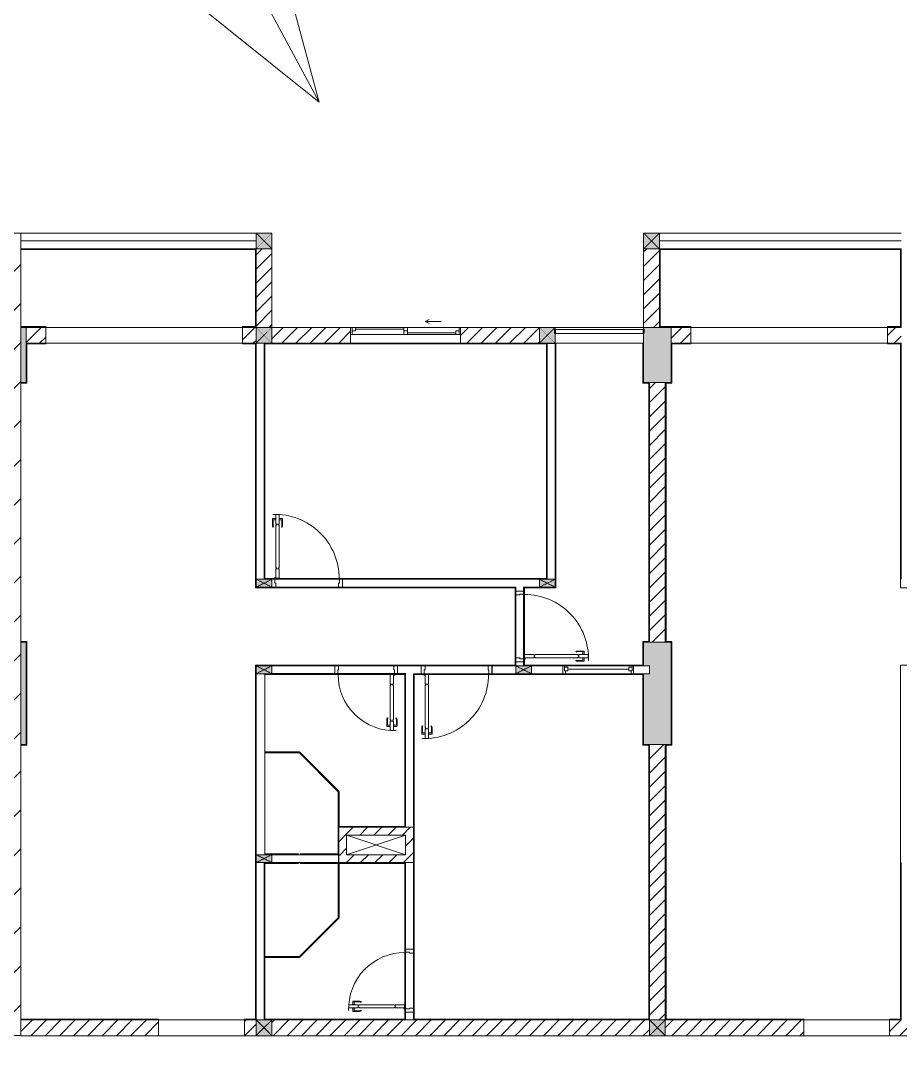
# Model space of a CAD drawing. Header units: millimetres. Extents: x 66631 to 260610, y 416 to 78637.
# Drawn here: x 225113 to 236298, y 35387 to 48437 of the extents above; entities that cross this region are included whole.
import ezdxf

# ---------------------------------------------------------------- set-up
doc = ezdxf.new("R2010")
doc.units = ezdxf.units.MM
doc.linetypes.add('IMPORT-Dash _2_', pattern=[6, 3, -3])
for name, color, linetype, lineweight in [('0-2', 130, 'Continuous', 9), ('A-DETL-GENF-6', 20, 'Continuous', 9), ('A-DETL-GENF-7', 130, 'Continuous', 9), ('A-DETL-THIN-3', 151, 'Continuous', 9), ('A-DOOR-2', 130, 'Continuous', 9), ('A-FLOR-1', 130, 'Continuous', 9), ('A-FLOR-HRAL-3', 130, 'Continuous', 9), ('A-GLAZ-5', 130, 'Continuous', 9), ('A-GLAZ-CURT-5', 130, 'Continuous', 9), ('A-WALL-1', 130, 'Continuous', 9), ('A-WALL-PATT-3', 130, 'Continuous', 9), ('A_1404_dwg-1', 130, 'Continuous', 9), ('HOA GIO_TIEN GIANG_dwg-1', 7, 'Continuous', 18), ('I-WALL', 130, 'Continuous', 9), ('I-WALL-1', 130, 'Continuous', 9), ('S-COLS-1', 130, 'Continuous', 9), ('S-COLS-11', 130, 'IMPORT-Dash _2_', 9), ('S-COLS-2', 130, 'Continuous', 9), ('S-COLS-4', 130, 'Continuous', 9), ('S-COLS-HDLN-2', 130, 'IMPORT-Dash _2_', 9), ('TEXT', 130, 'Continuous', 9)]:
    doc.layers.add(name, color=color, linetype=linetype, lineweight=lineweight)
pattern_1 = [(45, (0, 0), (-90.50967, 90.50967), [])]

# ---------------------------------------------------------------- blocks, each defined once
blk = doc.blocks.new('A_1404_dwg_NCV_TKTC_KET CAU_rvt-1-TKTC_MB HOÀN THIỆN SÀN TẦNG 3-4-4819833-KeyPlan-CH1B')
at = {"layer": 'S-COLS-1'}
for points in [[(91863, 43837), (91928, 43837), (91928, 44537), (91863, 44537), (91863, 43837)], [(99978, 43837), (100128, 43837), (100128, 44537), (99778, 44537), (99783, 44512), (99783, 43837), (99853, 43837)], [(91928, 39237), (91928, 40537), (91863, 40537), (91863, 39237)], [(99853, 39237), (100128, 39237), (100128, 40537), (99778, 40536), (99778, 40237), (99853, 40237), (99853, 40137), (99778, 40137), (99778, 39237)]]:
    blk.add_hatch(color=256, dxfattribs=at).paths.add_polyline_path(points)
at = {"layer": 'A-FLOR-1'}
for p, q in [((98652, 44332), (98652, 44337)), ((96753, 37837), (96003, 37837))]:
    blk.add_line(p, q, dxfattribs=at)
at = {"layer": 'S-COLS-2'}
for p, q in [((91928, 44337), (91928, 44537)), ((99978, 44537), (99778, 44537)), ((100128, 44337), (100128, 44537)), ((99853, 43837), (100053, 43837)), ((100053, 40537), (99853, 40537)), ((99853, 39237), (100053, 39237))]:
    blk.add_line(p, q, dxfattribs=at)
blk = doc.blocks.new('A_1404_dwg_DOOR_CW_01 CANH MO-PANEL KINH - DIW_01-900x2200-CỬA GỖ VÂN LAMINATE-553375-TKTC_MB HOÀN THIỆN SÀN TẦNG 3-4-4819841-KeyPlan-CH1B')
at = {"layer": 'A-DETL-GENF-7'}
for p, q in [((49615, 40124), (49615, 40203)), ((49658, 40207), (49619, 40207)), ((49702, 40207), (49741, 40207)), ((49745, 40124), (49745, 40203)), ((49623, 40186), (49623, 40124)), ((49623, 40098), (49629, 40103)), ((49658, 40190), (49627, 40190)), ((49702, 40190), (49733, 40190)), ((49736, 40098), (49730, 40103)), ((49737, 40186), (49737, 40124))]:
    blk.add_line(p, q, dxfattribs=at)
at = {"layer": 'A-DETL-GENF-7', "flags": 128}
for points in [[(49658, 40179), (49660, 40179), (49660, 40219), (49658, 40219)], [(49700, 40259), (49660, 40259), (49660, 40139), (49700, 40139)], [(49702, 40179), (49700, 40179), (49700, 40219), (49702, 40219)], [(49666, 39583), (49660, 39583), (49660, 40125), (49666, 40125), (49666, 40139), (49694, 40139), (49694, 40125), (49700, 40125), (49700, 39583), (49694, 39583), (49694, 39569), (49666, 39569)], [(49660, 39569), (49700, 39569), (49700, 39449), (49660, 39449)]]:
    blk.add_lwpolyline(points, close=True, dxfattribs=at)
at = {"layer": 'A-DETL-GENF-7'}
blk.add_circle((49710, 39447), 10, dxfattribs=at)
for centre, radius, start, end in [((49710, 39447), 814, 88, 180), ((49619, 40203), 4, 90, 180), ((49741, 40203), 4, 0, 90), ((49660, 40124), 45, 180, 215), ((49627, 40186), 4, 90, 180), ((49660, 40124), 37, 180, 215), ((49700, 40124), 37, 325, 0), ((49733, 40186), 4, 0, 90), ((49700, 40124), 45, 325, 0)]:
    blk.add_arc(centre, radius, start, end, dxfattribs=at)
at = {"layer": 'A-DOOR-2'}
blk.add_line((49710, 39437), (49685, 39437), dxfattribs=at)
at = {"layer": 'A-DOOR-2', "flags": 128}
for points in [[(48853, 39337), (48853, 39437), (48893, 39437), (48893, 39387), (48903, 39387), (48903, 39337)], [(49703, 39337), (49703, 39387), (49713, 39387), (49713, 39437), (49753, 39437), (49753, 39337)]]:
    blk.add_lwpolyline(points, close=True, dxfattribs=at)
blk = doc.blocks.new('A_1404_dwg_DOOR_CW_01 CANH MO-PANEL KINH - DIG_02-800x2200-CỬA NHÔM KÍNH-V57-TKTC_MB HOÀN THIỆN SÀN TẦNG 3-4-4819848-KeyPlan-CH1B')
at = {"layer": 'A-DETL-GENF-7'}
for p, q in [((112414, 58419), (112418, 58413)), ((112440, 58427), (112519, 58427)), ((112502, 58419), (112440, 58419)), ((112506, 58384), (112506, 58415)), ((112506, 58340), (112506, 58309)), ((112523, 58384), (112523, 58423)), ((112523, 58340), (112523, 58301)), ((112414, 58305), (112418, 58312)), ((112502, 58305), (112440, 58305)), ((112440, 58297), (112519, 58297))]:
    blk.add_line(p, q, dxfattribs=at)
at = {"layer": 'A-DETL-GENF-7', "flags": 128}
for points in [[(111985, 58342), (111985, 58382), (111865, 58382), (111865, 58342)], [(111999, 58348), (111999, 58342), (112441, 58342), (112441, 58348), (112455, 58348), (112455, 58376), (112441, 58376), (112441, 58382), (111999, 58382), (111999, 58376), (111985, 58376), (111985, 58348)], [(112575, 58382), (112575, 58342), (112455, 58342), (112455, 58382)], [(112495, 58384), (112495, 58382), (112534, 58382), (112534, 58384)], [(112495, 58340), (112495, 58342), (112534, 58342), (112534, 58340)]]:
    blk.add_lwpolyline(points, close=True, dxfattribs=at)
at = {"layer": 'A-DETL-GENF-7'}
blk.add_circle((111863, 58392), 10, dxfattribs=at)
for centre, radius, start, end in [((111863, 58392), 714, 270, 2), ((112440, 58382), 45, 90, 125), ((112440, 58382), 37, 90, 125), ((112502, 58415), 4, 0, 90), ((112519, 58423), 4, 0, 90), ((112440, 58342), 45, 235, 270), ((112440, 58342), 37, 235, 270), ((112502, 58309), 4, 270, 0), ((112519, 58301), 4, 270, 0)]:
    blk.add_arc(centre, radius, start, end, dxfattribs=at)
at = {"layer": 'A-DOOR-2'}
blk.add_line((111853, 58392), (111853, 58367), dxfattribs=at)
at = {"layer": 'A-DOOR-2', "flags": 128}
for points in [[(111753, 58435), (111753, 58385), (111803, 58385), (111803, 58395), (111853, 58395), (111853, 58435)], [(111753, 57685), (111753, 57635), (111853, 57635), (111853, 57675), (111803, 57675), (111803, 57685)]]:
    blk.add_lwpolyline(points, close=True, dxfattribs=at)
blk = doc.blocks.new('A_1404_dwg_DOOR_CW_01 CANH MO-PANEL KINH - DIW_01-900x2200-CỬA GỖ VÂN LAMINATE-V58-TKTC_MB HOÀN THIỆN SÀN TẦNG 3-4-4819849-KeyPlan-CH1B')
at = {"layer": 'A-DETL-GENF-7'}
for p, q in [((109882, 56930), (109882, 56969)), ((109966, 56973), (109886, 56973)), ((109899, 56930), (109899, 56961)), ((109903, 56965), (109966, 56965)), ((109991, 56965), (109987, 56959)), ((109882, 56886), (109882, 56847)), ((109966, 56843), (109886, 56843)), ((109899, 56886), (109899, 56855)), ((109903, 56851), (109966, 56851)), ((109991, 56851), (109987, 56858))]:
    blk.add_line(p, q, dxfattribs=at)
at = {"layer": 'A-DETL-GENF-7', "flags": 128}
for points in [[(109831, 56888), (109831, 56928), (109951, 56928), (109951, 56888)], [(109910, 56930), (109910, 56928), (109871, 56928), (109871, 56930)], [(110507, 56922), (110507, 56928), (109965, 56928), (109965, 56922), (109951, 56922), (109951, 56894), (109965, 56894), (109965, 56888), (110507, 56888), (110507, 56894), (110521, 56894), (110521, 56922)], [(110521, 56928), (110521, 56888), (110641, 56888), (110641, 56928)], [(109910, 56886), (109910, 56888), (109871, 56888), (109871, 56886)]]:
    blk.add_lwpolyline(points, close=True, dxfattribs=at)
at = {"layer": 'A-DETL-GENF-7'}
blk.add_circle((110643, 56878), 10, dxfattribs=at)
for centre, radius, start, end in [((110643, 56878), 814, 90, 182), ((109886, 56969), 4, 90, 180), ((109903, 56961), 4, 90, 180), ((109966, 56928), 45, 55, 90), ((109966, 56928), 37, 55, 90), ((109886, 56847), 4, 180, 270), ((109903, 56855), 4, 180, 270), ((109966, 56888), 37, 270, 305), ((109966, 56888), 45, 270, 305)]:
    blk.add_arc(centre, radius, start, end, dxfattribs=at)
at = {"layer": 'A-DOOR-2'}
blk.add_line((110653, 56878), (110653, 56903), dxfattribs=at)
at = {"layer": 'A-DOOR-2', "flags": 128}
blk.add_lwpolyline([(110753, 57685), (110753, 57735), (110653, 57735), (110653, 57695), (110703, 57695), (110703, 57685)], close=True, dxfattribs=at)
blk.add_lwpolyline([(110753, 56837), (110753, 56885), (110703, 56885), (110703, 56875), (110653, 56875), (110653, 56837)], dxfattribs=at)
blk = doc.blocks.new('A_1404_dwg_M_Fixed - 900 x 1400-901190-TKTC_MB HOÀN THIỆN SÀN TẦNG 3-4-4819850-KeyPlan-CH1B')
at = {"layer": 'A-GLAZ-5'}
blk.add_line((111794, 60598), (111794, 61372), dxfattribs=at)
at = {"layer": 'A-GLAZ-5', "flags": 128}
for points in [[(111772, 61416), (111772, 61372), (111816, 61372), (111816, 61416), (111753, 61416), (111753, 61434)], [(111816, 61403), (111853, 61403), (111853, 61435)], [(111753, 60535), (111753, 60554), (111816, 60554), (111816, 60598), (111772, 60598), (111772, 60554)], [(111816, 60567), (111853, 60567), (111853, 60535)]]:
    blk.add_lwpolyline(points, dxfattribs=at)
blk = doc.blocks.new('A_1404_dwg_Railing - 50 x 10mm-901205-TKTC_MB HOÀN THIỆN SÀN TẦNG 3-4-4819861-KeyPlan-CH1B')
at = {"layer": 'A-FLOR-HRAL-3', "flags": 128}
blk.add_lwpolyline([(107527, 61567), (107477, 61567), (107477, 61557), (107527, 61557)], close=True, dxfattribs=at)
blk = doc.blocks.new('A_1404_dwg_Railing - 50 x 10mm-901205-TKTC_MB HOÀN THIỆN SÀN TẦNG 3-4-V90-KeyPlan-CH1B')
at = {"layer": 'A-FLOR-HRAL-3'}
blk.add_line((62258, 24562), (62258, 24612), dxfattribs=at)
at = {"layer": 'A-FLOR-HRAL-3', "flags": 128}
blk.add_lwpolyline([(62248, 24612), (62248, 24562), (62258, 24562)], dxfattribs=at)
blk = doc.blocks.new('A_1404_dwg_Railing - Railing-998950-TKTC_MB HOÀN THIỆN SÀN TẦNG 3-4-4819933-KeyPlan-CH1B')
at = {"layer": 'A-FLOR-HRAL-3'}
for p, q in [((99773, 44512), (98658, 44512)), ((98658, 44462), (99773, 44462))]:
    blk.add_line(p, q, dxfattribs=at)
for name, p, rotation in [('A_1404_dwg_Railing - 50 x 10mm-901205-TKTC_MB HOÀN THIỆN SÀN TẦNG 3-4-V90-KeyPlan-CH1B', (160905, 69074), 180), ('A_1404_dwg_Railing - 50 x 10mm-901205-TKTC_MB HOÀN THIỆN SÀN TẦNG 3-4-4819861-KeyPlan-CH1B', (38216, 151990), 270)]:
    blk.add_blockref(name, p, dxfattribs=dict(rotation=rotation))
blk = doc.blocks.new('A_1404_dwg_System Panel - Glazed-647900-TKTC_MB HOÀN THIỆN SÀN TẦNG 3-4-4819871-KeyPlan-CH1B')
at = {"layer": 'A-GLAZ-CURT-5'}
blk.add_hatch(color=256, dxfattribs=at).paths.add_polyline_path([(65500, 32532), (65943, 32532), (65943, 32542), (65500, 32537)])
blk.add_line((65943, 32542), (65500, 32542), dxfattribs=at)
at = {"layer": 'A-GLAZ-CURT-5', "flags": 128}
blk.add_lwpolyline([(65502, 32532), (65943, 32532), (65943, 32542)], dxfattribs=at)
blk = doc.blocks.new('A_1404_dwg_System Panel - Glazed-579379-TKTC_MB HOÀN THIỆN SÀN TẦNG 3-4-4819872-KeyPlan-CH1B')
at = {"layer": 'A-GLAZ-CURT-5'}
blk.add_hatch(color=256, dxfattribs=at).paths.add_polyline_path([(65008, 32038), (65500, 32537), (65496, 32540), (65004, 32041)])
blk.add_line((65496, 32540), (65001, 32045), dxfattribs=at)
at = {"layer": 'A-GLAZ-CURT-5', "flags": 128}
blk.add_lwpolyline([(65009, 32039), (65504, 32533), (65496, 32540)], dxfattribs=at)
blk = doc.blocks.new('A_1404_dwg_System Panel - Glazed-703244-TKTC_MB HOÀN THIỆN SÀN TẦNG 3-4-4819930-KeyPlan-CH1B')
at = {"layer": 'A-GLAZ-CURT-5'}
blk.add_hatch(color=256, dxfattribs=at).paths.add_polyline_path([(104101, 37033), (104106, 37033), (104103, 37727), (104096, 37727), (104097, 37036)])
at = {"layer": 'A-GLAZ-CURT-5', "flags": 128}
blk.add_lwpolyline([(104106, 37033), (104106, 37727), (104096, 37727), (104096, 37033)], close=True, dxfattribs=at)
blk = doc.blocks.new('A_1404_dwg_System Panel - Glazed-901200-TKTC_MB HOÀN THIỆN SÀN TẦNG 3-4-4819874-KeyPlan-CH1B')
at = {"layer": 'A-GLAZ-CURT-5'}
blk.add_hatch(color=256, dxfattribs=at).paths.add_polyline_path([(65502, 29932), (65943, 29932), (65943, 29942), (65502, 29937), (65502, 29933)])
blk.add_line((65943, 29942), (65504, 29942), dxfattribs=at)
at = {"layer": 'A-GLAZ-CURT-5', "flags": 128}
blk.add_lwpolyline([(65502, 29932), (65943, 29932), (65943, 29942)], dxfattribs=at)
blk = doc.blocks.new('A_1404_dwg_System Panel - Glazed-579637-TKTC_MB HOÀN THIỆN SÀN TẦNG 3-4-4819875-KeyPlan-CH1B')
at = {"layer": 'A-GLAZ-CURT-5'}
blk.add_hatch(color=256, dxfattribs=at).paths.add_polyline_path([(65499, 29933), (65502, 29944), (65004, 30435), (65003, 30429), (65009, 30423)])
blk.add_line((65506, 29940), (65009, 30437), dxfattribs=at)
at = {"layer": 'A-GLAZ-CURT-5', "flags": 128}
blk.add_lwpolyline([(65001, 30431), (65499, 29933), (65506, 29940)], dxfattribs=at)
blk = doc.blocks.new('A_1404_dwg_System Panel - Glazed-1013752-TKTC_MB HOÀN THIỆN SÀN TẦNG 3-4-4819931-KeyPlan-CH1B')
at = {"layer": 'A-GLAZ-CURT-5'}
blk.add_hatch(color=256, dxfattribs=at).paths.add_polyline_path([(104106, 38192), (104101, 38639), (104096, 38636), (104096, 38192), (104104, 38192)])
at = {"layer": 'A-GLAZ-CURT-5', "flags": 128}
blk.add_lwpolyline([(104096, 38639), (104096, 38192), (104106, 38192), (104106, 38639)], close=True, dxfattribs=at)
blk = doc.blocks.new('A_1404_dwg_G1_SOF - BO TRU - 100x200-745959-TKTC_MB HOÀN THIỆN SÀN TẦNG 3-4-4819847-KeyPlan-CH1B')
at = {"layer": 'S-COLS-1'}
blk.add_hatch(color=256, dxfattribs=at).paths.add_polyline_path([(111053, 40037), (111053, 40237), (110953, 40237), (110953, 40037)])
at = {"layer": 'S-COLS-1', "flags": 128}
blk.add_lwpolyline([(110953, 40037), (111053, 40037), (111053, 40237), (110953, 40237)], close=True, dxfattribs=at)
at = {"layer": 'S-COLS-HDLN-2'}
for p, q in [((110953, 40037), (111053, 40237)), ((111053, 40037), (110953, 40237))]:
    blk.add_line(p, q, dxfattribs=at)
blk = doc.blocks.new('A_1404_dwg_DOOR_CW_01 CANH MO-PANEL KINH - DIG_01-900x2200-CỬA NHÔM KÍNH-901215-TKTC_MB HOÀN THIỆN SÀN TẦNG 3-4-4819898-KeyPlan-CH1B')
at = {"layer": 'A-DETL-GENF-7'}
for p, q in [((37865, 68824), (37865, 68903)), ((37908, 68907), (37869, 68907)), ((37952, 68907), (37991, 68907)), ((37995, 68824), (37995, 68903)), ((37873, 68886), (37873, 68824)), ((37873, 68798), (37879, 68803)), ((37908, 68890), (37877, 68890)), ((37952, 68890), (37983, 68890)), ((37986, 68798), (37980, 68803)), ((37987, 68886), (37987, 68824))]:
    blk.add_line(p, q, dxfattribs=at)
at = {"layer": 'A-DETL-GENF-7', "flags": 128}
for points in [[(37908, 68879), (37910, 68879), (37910, 68919), (37908, 68919)], [(37950, 68959), (37910, 68959), (37910, 68839), (37950, 68839)], [(37952, 68879), (37950, 68879), (37950, 68919), (37952, 68919)], [(37916, 68283), (37910, 68283), (37910, 68825), (37916, 68825), (37916, 68839), (37944, 68839), (37944, 68825), (37950, 68825), (37950, 68283), (37944, 68283), (37944, 68269), (37916, 68269)], [(37910, 68269), (37950, 68269), (37950, 68149), (37910, 68149)]]:
    blk.add_lwpolyline(points, close=True, dxfattribs=at)
at = {"layer": 'A-DETL-GENF-7'}
blk.add_circle((37960, 68147), 10, dxfattribs=at)
for centre, radius, start, end in [((37960, 68147), 814, 88, 180), ((37869, 68903), 4, 90, 180), ((37991, 68903), 4, 0, 90), ((37910, 68824), 45, 180, 215), ((37877, 68886), 4, 90, 180), ((37910, 68824), 37, 180, 215), ((37950, 68824), 37, 325, 0), ((37983, 68886), 4, 0, 90), ((37950, 68824), 45, 325, 0)]:
    blk.add_arc(centre, radius, start, end, dxfattribs=at)
at = {"layer": 'A-DOOR-2'}
blk.add_line((37960, 68137), (37935, 68137), dxfattribs=at)
at = {"layer": 'A-DOOR-2', "flags": 128}
for points in [[(37103, 68037), (37103, 68137), (37143, 68137), (37143, 68087), (37153, 68087), (37153, 68037)], [(37953, 68037), (37953, 68087), (37963, 68087), (37963, 68137), (38003, 68137), (38003, 68037)]]:
    blk.add_lwpolyline(points, close=True, dxfattribs=at)
blk = doc.blocks.new('A_1404_dwg_NCV_TKTC_TANG 3 - 4_rvt-1-TKTC_MB HOÀN THIỆN SÀN TẦNG 3-4-4819943-KeyPlan-CH1B')
at = {"layer": 'A-WALL-PATT-3'}
for points in [[(94843, 44537), (94853, 44537), (94852, 45537), (94843, 45537), (94843, 44547)], [(99978, 44547), (99988, 44547), (99988, 45537), (99978, 45537), (99978, 45417)], [(91928, 43827), (91938, 43827), (91938, 44327), (91928, 44327), (91928, 43837)], [(94843, 41237), (94853, 41237), (94852, 44337), (94843, 44337), (94843, 41376)], [(94953, 41337), (94963, 41337), (94963, 44327), (94953, 44327), (94953, 41347)], [(98553, 41337), (98553, 44337), (98543, 44337), (98543, 41337)], [(98663, 41227), (98663, 44327), (98653, 44327), (98653, 41227)], [(99778, 43827), (99778, 44327), (99768, 44327), (99768, 43827)], [(100133, 43827), (100138, 43827), (100138, 44327), (100128, 44327), (100128, 43827)], [(91928, 43827), (91928, 43837), (91863, 43837), (91863, 43827)], [(99783, 43827), (99843, 43827), (99843, 43837), (99778, 43837), (99778, 43827)], [(99843, 40536), (99853, 40537), (99853, 43837), (99843, 43837), (99843, 40537)], [(100053, 43827), (100128, 43827), (100128, 43837), (100053, 43837)], [(100053, 40537), (100063, 40537), (100063, 43827), (100053, 43827), (100053, 40547)], [(98153, 41227), (98153, 41237), (94843, 41237), (94843, 41227), (98143, 41227)], [(95903, 41337), (98543, 41337), (98543, 41347), (94963, 41347), (94963, 41337), (95903, 41337)], [(98263, 40237), (98263, 41237), (98253, 41237), (98253, 40237)], [(98653, 41227), (98653, 41237), (98263, 41237), (98263, 41227), (98553, 41227)], [(98153, 40247), (98153, 41227), (98143, 41227), (98143, 40247)], [(91928, 40537), (91938, 40537), (91938, 40547), (91863, 40547), (91863, 40537)], [(91938, 39227), (91938, 40537), (91928, 40537), (91928, 39227)], [(99778, 40536), (99843, 40537), (99843, 40546), (99768, 40546), (99768, 40536)], [(99768, 40247), (99778, 40247), (99778, 40536), (99768, 40536)], [(100128, 40537), (100138, 40537), (100137, 40547), (100063, 40547), (100063, 40537)], [(100138, 39227), (100138, 40537), (100128, 40537), (100131, 39227)], [(94843, 35747), (94853, 35747), (94852, 40247), (94843, 40247)], [(98143, 40237), (98153, 40237), (98153, 40247), (94853, 40247), (94853, 40237), (98039, 40237)], [(98353, 40237), (99778, 40237), (99778, 40247), (98263, 40247), (98263, 40237)], [(96853, 35737), (96863, 35737), (96863, 40137), (96853, 40137), (96853, 35747)], [(99778, 40127), (99778, 40137), (96863, 40137), (96863, 40127), (99768, 40127)], [(99768, 39227), (99778, 39227), (99778, 40127), (99768, 40127), (99768, 39237)], [(91928, 39227), (91928, 39237), (91863, 39237), (91863, 39227)], [(99843, 39227), (99853, 39227), (99853, 39237), (99778, 39237), (99778, 39227)], [(99843, 35747), (99853, 35747), (99853, 39227), (99843, 39227), (99843, 37336)], [(100053, 39227), (100128, 39227), (100128, 39237), (100053, 39237)], [(100063, 35747), (100063, 39227), (100053, 39227), (100053, 35747)], [(96863, 35737), (99853, 35737), (99853, 35747), (96863, 35747)]]:
    blk.add_hatch(color=256, dxfattribs=at).paths.add_polyline_path(points)
h = blk.add_hatch(color=256, dxfattribs=at)
h.paths.add_polyline_path([(94678, 44537), (94843, 44537), (94843, 44547), (94678, 44547)])
h.paths.add_polyline_path([(91863, 44537), (92178, 44537), (92176, 44547), (91863, 44547), (91863, 44537)])
h = blk.add_hatch(color=256, dxfattribs=at)
h.paths.add_polyline_path([(100378, 44537), (100378, 44547), (99978, 44547), (99978, 44537), (100128, 44537)])
h.paths.add_polyline_path([(103043, 44537), (103043, 44547), (102878, 44547), (102878, 44537)])
h = blk.add_hatch(color=256, dxfattribs=at)
h.paths.add_polyline_path([(94678, 44327), (94843, 44327), (94843, 44337), (94678, 44337)])
h.paths.add_polyline_path([(91938, 44327), (92178, 44327), (92176, 44337), (91928, 44337), (91928, 44327)])
h = blk.add_hatch(color=256, dxfattribs=at)
h.paths.add_polyline_path([(97453, 44327), (98543, 44327), (98543, 44337), (97453, 44337)])
h.paths.add_polyline_path([(94963, 44327), (96053, 44327), (96053, 44337), (94953, 44337), (94953, 44327)])
h = blk.add_hatch(color=256, dxfattribs=at)
h.paths.add_polyline_path([(103042, 44327), (103043, 44327), (103043, 44337), (102878, 44337), (102878, 44327)])
h.paths.add_polyline_path([(100138, 44327), (100378, 44327), (100378, 44337), (100128, 44337), (100128, 44327)])
h = blk.add_hatch(color=256, dxfattribs=at)
h.paths.add_polyline_path([(91863, 35737), (93613, 35737), (93613, 35747), (91863, 35747), (91863, 35737)])
h.paths.add_polyline_path([(94703, 35737), (94853, 35737), (94852, 35747), (94703, 35747)])
h = blk.add_hatch(color=256, dxfattribs=at)
h.paths.add_polyline_path([(101813, 35737), (101813, 35747), (100053, 35747), (100053, 35737)])
h.paths.add_polyline_path([(103043, 35737), (103053, 35737), (103053, 35747), (102903, 35747), (102903, 35737)])
at = {"layer": 'A-FLOR-1'}
for p, q in [((94678, 44337), (92178, 44337)), ((98653, 44337), (98653, 44332)), ((99778, 44327), (99778, 44337)), ((102878, 44337), (100378, 44337))]:
    blk.add_line(p, q, dxfattribs=at)
at = {"layer": 'A-FLOR-1', "flags": 128}
for points in [[(94678, 44537), (92178, 44537), (92178, 44337), (94678, 44337)], [(102878, 44537), (100378, 44537), (100378, 44337), (102878, 44337)]]:
    blk.add_lwpolyline(points, close=True, dxfattribs=at)
for points in [[(93613, 35737), (93613, 35537), (94703, 35537), (94703, 35737), (93613, 35737), (94703, 35737)], [(101813, 35737), (101813, 35537), (102903, 35537), (102903, 35737), (101813, 35737), (102903, 35737)]]:
    blk.add_lwpolyline(points, dxfattribs=at)
at = {"layer": 'A-WALL-1'}
for p, q in [((94953, 44337), (94853, 44337)), ((94853, 44337), (94853, 41337)), ((94953, 41337), (94953, 44337)), ((94853, 40137), (94853, 37837)), ((94953, 40128), (94953, 40137))]:
    blk.add_line(p, q, dxfattribs=at)
at = {"layer": 'A-WALL-1', "flags": 128}
for points in [[(98653, 44512), (98653, 44537), (99778, 44537), (99778, 44512)], [(99778, 44462), (99778, 44337), (98653, 44337), (98653, 44462)], [(98653, 41337), (98653, 44332), (98553, 44332), (98553, 41337)], [(98453, 41337), (95951, 41337), (95951, 41237), (98153, 41237), (98153, 41187), (98253, 41187), (98253, 41237), (98453, 41237)], [(95053, 40137), (95851, 40137), (95851, 40237), (95053, 40237)], [(98253, 40237), (98253, 40287), (98153, 40287), (98153, 40237), (97851, 40237), (97851, 40137), (98153, 40137)], [(98353, 40137), (98751, 40137), (98751, 40237), (98353, 40237)], [(94853, 37737), (94853, 35737), (94953, 35737), (94953, 37737)], [(95053, 37737), (95901, 37737), (95901, 37837), (95053, 37837)]]:
    blk.add_lwpolyline(points, dxfattribs=at)
for points in [[(96853, 38187), (96853, 40137), (96951, 40137), (96951, 40237), (96651, 40237), (96651, 40137), (96753, 40137), (96753, 38187)], [(99651, 40137), (99853, 40137), (99853, 40237), (99651, 40237)], [(96853, 36637), (96853, 37737), (96753, 37737), (96753, 36637)], [(96853, 35737), (96853, 35837), (96753, 35837), (96753, 35737)]]:
    blk.add_lwpolyline(points, close=True, dxfattribs=at)
at = {"layer": 'I-WALL'}
for p, q in [((91863, 45537), (94843, 45537)), ((94843, 45527), (91863, 45527)), ((99988, 45537), (103043, 45537)), ((103043, 45527), (99988, 45527)), ((96053, 44337), (97453, 44337)), ((97453, 44327), (96053, 44327))]:
    blk.add_line(p, q, dxfattribs=at)
at = {"layer": 'I-WALL-1'}
for p, q in [((94843, 44537), (94852, 44537)), ((94853, 41337), (94853, 44337)), ((95052, 44337), (94953, 44337)), ((98553, 41337), (98553, 44337)), ((95053, 41337), (98453, 41337)), ((94853, 37837), (94853, 40137)), ((94953, 40137), (94953, 40128)), ((94963, 39132), (94963, 39142)), ((95903, 38197), (95896, 38197)), ((94963, 36532), (94963, 36542)), ((94953, 35737), (95052, 35737))]:
    blk.add_line(p, q, dxfattribs=at)
at = {"layer": 'I-WALL-1', "flags": 128}
for points in [[(94853, 44537), (94853, 45537), (94843, 45537), (94843, 44547), (94678, 44547), (94678, 44537), (94843, 44537)], [(91863, 44537), (92178, 44537), (92178, 44547), (91863, 44547)], [(91863, 43827), (91928, 43827), (91938, 43827), (91938, 44327), (92178, 44327), (92178, 44337), (91928, 44337), (91928, 44327), (91928, 43837), (91863, 43837)], [(94852, 44337), (94843, 44337), (94678, 44337), (94678, 44327), (94843, 44327), (94843, 41237), (94843, 41227), (98143, 41227), (98143, 40247), (94853, 40247), (94843, 40247), (94843, 35747), (94703, 35747), (94703, 35737), (94852, 35737)], [(94953, 44337), (94953, 44327), (94953, 41337)], [(98453, 44337), (97453, 44337), (97453, 44327), (98543, 44327), (98543, 41347), (94963, 41347)], [(94963, 41347), (94963, 44327), (96053, 44327), (96053, 44337), (95052, 44337)], [(98353, 40237), (99778, 40237), (99778, 40247), (99778, 40536), (99843, 40536), (99853, 40536), (99853, 43837), (99843, 43837), (99778, 43837), (99778, 44327), (99768, 44327), (99768, 43827), (99778, 43827), (99843, 43827), (99843, 40546), (99768, 40546), (99768, 40536), (99768, 40247), (98263, 40247), (98263, 41227), (98653, 41227), (98663, 41227), (98663, 44327), (98653, 44327), (98653, 41337)], [(98553, 44337), (98543, 44337), (98453, 44337)], [(100063, 39227), (100128, 39227), (100138, 39227), (100138, 40537), (100138, 40547), (100063, 40547), (100063, 43827), (100128, 43827), (100138, 43827), (100138, 44327), (100378, 44327), (100378, 44337), (100128, 44337), (100128, 44327), (100128, 43837), (100053, 43837), (100053, 43827), (100053, 40537), (100063, 40537), (100128, 40537), (100128, 39237), (100053, 39237), (100053, 39227), (100053, 35747), (100053, 35737)], [(103053, 41337), (103053, 44337), (103043, 44337), (102878, 44337), (102878, 44327), (103043, 44327), (103043, 41237), (103043, 41227), (106343, 41227), (106343, 40247), (103053, 40247), (103043, 40247), (103043, 35747), (102903, 35747), (102903, 35737), (103053, 35737), (103053, 35747), (103053, 37737)], [(95053, 40237), (98153, 40237), (98153, 40247), (98153, 41227), (98153, 41237), (95053, 41237)], [(98453, 41237), (98263, 41237), (98253, 41237), (98253, 40237)], [(91863, 39227), (91928, 39227), (91938, 39227), (91938, 40537), (91938, 40547), (91863, 40547)], [(91863, 40537), (91928, 40537), (91928, 39237), (91863, 39237)], [(94963, 39142), (94963, 40128), (96743, 40128), (96743, 38197), (95906, 38197)], [(95053, 37837), (95903, 37837), (95903, 37847), (95903, 38187), (96743, 38187), (96753, 38187), (96753, 40138), (96743, 40138), (95053, 40138)], [(98153, 40137), (96863, 40137), (96853, 40137), (96853, 35737), (96863, 35737), (99853, 35737), (99853, 35747), (99853, 39227), (99853, 39237), (99778, 39237), (99778, 40127), (99778, 40137), (98353, 40137)], [(100053, 35737), (101813, 35737), (101813, 35747), (100063, 35747), (100063, 39227)], [(95393, 37847), (94963, 37847), (94963, 39132)], [(95893, 38197), (95893, 37847), (95409, 37847)], [(94853, 35737), (94853, 35747), (94853, 37737)], [(94953, 37737), (94953, 37727), (94953, 35747), (94953, 35737)], [(95409, 37727), (96743, 37727), (96743, 35747), (94963, 35747), (94963, 36532)], [(94963, 36542), (94963, 37727), (95393, 37727)], [(95052, 35737), (96743, 35737), (96753, 35737), (96753, 37737), (96743, 37737), (95053, 37737)], [(91863, 35737), (93613, 35737), (93613, 35747), (91863, 35747)]]:
    blk.add_lwpolyline(points, dxfattribs=at)
for points in [[(99978, 45537), (99978, 44547), (99978, 44537), (100378, 44537), (100378, 44547), (99988, 44547), (99988, 45537)], [(103043, 44537), (103053, 44537), (103053, 45537), (103043, 45537), (103043, 44547), (102878, 44547), (102878, 44537)], [(99843, 35747), (96863, 35747), (96863, 40127), (99768, 40127), (99768, 39227), (99778, 39227), (99843, 39227)]]:
    blk.add_lwpolyline(points, close=True, dxfattribs=at)
for name, p in [('A_1404_dwg_Railing - Railing-998950-TKTC_MB HOÀN THIỆN SÀN TẦNG 3-4-4819933-KeyPlan-CH1B', (0, 0)), ('A_1404_dwg_System Panel - Glazed-1013752-TKTC_MB HOÀN THIỆN SÀN TẦNG 3-4-4819931-KeyPlan-CH1B', (-8200, 0)), ('A_1404_dwg_System Panel - Glazed-703244-TKTC_MB HOÀN THIỆN SÀN TẦNG 3-4-4819930-KeyPlan-CH1B', (-8200, 0))]:
    blk.add_blockref(name, p)
for name, p, rotation in [('A_1404_dwg_DOOR_CW_01 CANH MO-PANEL KINH - DIW_01-900x2200-CỬA GỖ VÂN LAMINATE-V58-TKTC_MB HOÀN THIỆN SÀN TẦNG 3-4-4819849-KeyPlan-CH1B', (38216, 151990), 270), ('A_1404_dwg_G1_SOF - BO TRU - 100x200-745959-TKTC_MB HOÀN THIỆN SÀN TẦNG 3-4-4819847-KeyPlan-CH1B', (135090, -69716), 90), ('A_1404_dwg_G1_SOF - BO TRU - 100x200-745959-TKTC_MB HOÀN THIỆN SÀN TẦNG 3-4-4819847-KeyPlan-CH1B', (138690, -69716), 90), ('A_1404_dwg_DOOR_CW_01 CANH MO-PANEL KINH - DIG_01-900x2200-CỬA NHÔM KÍNH-901215-TKTC_MB HOÀN THIỆN SÀN TẦNG 3-4-4819898-KeyPlan-CH1B', (30116, 78290), 270), ('A_1404_dwg_G1_SOF - BO TRU - 100x200-745959-TKTC_MB HOÀN THIỆN SÀN TẦNG 3-4-4819847-KeyPlan-CH1B', (135090, -70816), 90), ('A_1404_dwg_DOOR_CW_01 CANH MO-PANEL KINH - DIG_02-800x2200-CỬA NHÔM KÍNH-V57-TKTC_MB HOÀN THIỆN SÀN TẦNG 3-4-4819848-KeyPlan-CH1B', (38216, 151990), 270), ('A_1404_dwg_DOOR_CW_01 CANH MO-PANEL KINH - DIW_01-900x2200-CỬA GỖ VÂN LAMINATE-553375-TKTC_MB HOÀN THIỆN SÀN TẦNG 3-4-4819841-KeyPlan-CH1B', (146703, 79574), 180), ('A_1404_dwg_G1_SOF - BO TRU - 100x200-745959-TKTC_MB HOÀN THIỆN SÀN TẦNG 3-4-4819847-KeyPlan-CH1B', (138390, -70816), 90), ('A_1404_dwg_M_Fixed - 900 x 1400-901190-TKTC_MB HOÀN THIỆN SÀN TẦNG 3-4-4819850-KeyPlan-CH1B', (38216, 151990), 270), ('A_1404_dwg_System Panel - Glazed-901200-TKTC_MB HOÀN THIỆN SÀN TẦNG 3-4-4819874-KeyPlan-CH1B', (160905, 69074), 180), ('A_1404_dwg_System Panel - Glazed-579637-TKTC_MB HOÀN THIỆN SÀN TẦNG 3-4-4819875-KeyPlan-CH1B', (160905, 69074), 180), ('A_1404_dwg_G1_SOF - BO TRU - 100x200-745959-TKTC_MB HOÀN THIỆN SÀN TẦNG 3-4-4819847-KeyPlan-CH1B', (135090, -73216), 90), ('A_1404_dwg_System Panel - Glazed-579379-TKTC_MB HOÀN THIỆN SÀN TẦNG 3-4-4819872-KeyPlan-CH1B', (160905, 69074), 180), ('A_1404_dwg_System Panel - Glazed-647900-TKTC_MB HOÀN THIỆN SÀN TẦNG 3-4-4819871-KeyPlan-CH1B', (160905, 69074), 180), ('A_1404_dwg_DOOR_CW_01 CANH MO-PANEL KINH - DIG_02-800x2200-CỬA NHÔM KÍNH-V57-TKTC_MB HOÀN THIỆN SÀN TẦNG 3-4-4819848-KeyPlan-CH1B', (208605, 94272), 180)]:
    blk.add_blockref(name, p, dxfattribs=dict(rotation=rotation))
blk = doc.blocks.new('A_1404_dwg_1_FAMILY RVT - W01-WxH 1400x1400xmm-389822-TKTC_MB HOÀN THIỆN SÀN TẦNG 3-4-4819949-KeyPlan-CH1B')
at = {"layer": 'A-GLAZ-5'}
for p, q in [((50001, 78313), (50204, 78313)), ((49052, 78237), (49052, 78037)), ((49072, 78237), (49072, 78148)), ((49116, 78215), (49730, 78215)), ((49730, 78237), (49775, 78237)), ((49775, 78192), (49730, 78192)), ((49775, 78170), (50389, 78170)), ((50433, 78237), (50433, 78148))]:
    blk.add_line(p, q, dxfattribs=at)
at = {"layer": 'A-GLAZ-5', "flags": 128}
for points in [[(50052, 78339), (50001, 78313), (50052, 78288)], [(50452, 78037), (50452, 78237), (49052, 78237), (49116, 78237)], [(49730, 78148), (49730, 78237), (49116, 78237), (49116, 78192), (49072, 78192)], [(49775, 78148), (49775, 78237), (50433, 78237), (50452, 78237)], [(50433, 78192), (50389, 78192), (50389, 78148)], [(49052, 78148), (49072, 78148), (49730, 78148), (49775, 78148), (50389, 78148), (50452, 78148)]]:
    blk.add_lwpolyline(points, dxfattribs=at)
blk = doc.blocks.new('A_1404_dwg_G1_SOF - BO TRU - 200x200-V24-TKTC_MB HOÀN THIỆN SÀN TẦNG 3-4-4820003-KeyPlan-CH1B')
at = {"layer": 'S-COLS-11'}
blk.add_hatch(color=256, dxfattribs=at).paths.add_polyline_path([(94853, 35537), (95052, 35537), (95052, 35737), (94852, 35737), (94852, 35537)])
at = {"layer": 'S-COLS-4', "flags": 128}
blk.add_lwpolyline([(94852, 35737), (94852, 35537), (95052, 35537), (95052, 35737)], dxfattribs=at)
at = {"layer": 'S-COLS-HDLN-2'}
for p, q in [((95052, 35737), (94852, 35537)), ((94853, 35737), (95052, 35537))]:
    blk.add_line(p, q, dxfattribs=at)
blk = doc.blocks.new('A_1404_dwg_G1_SOF - BO TRU - 200x200-V22-TKTC_MB HOÀN THIỆN SÀN TẦNG 3-4-4820001-KeyPlan-CH1B')
at = {"layer": 'S-COLS-11'}
blk.add_hatch(color=256, dxfattribs=at).paths.add_polyline_path([(108053, 35537), (108253, 35537), (108253, 35737), (108053, 35737), (108053, 35724)])
at = {"layer": 'S-COLS-4'}
blk.add_line((108253, 35737), (108053, 35737), dxfattribs=at)
at = {"layer": 'S-COLS-4', "flags": 128}
blk.add_lwpolyline([(108053, 35737), (108053, 35537), (108253, 35537), (108253, 35737)], dxfattribs=at)
at = {"layer": 'S-COLS-HDLN-2'}
for p, q in [((108253, 35737), (108053, 35537)), ((108053, 35737), (108253, 35537))]:
    blk.add_line(p, q, dxfattribs=at)
blk = doc.blocks.new('A_1404_dwg_G1_SOF - BO TRU - 200x200-3054293-TKTC_MB HOÀN THIỆN SÀN TẦNG 3-4-4819986-KeyPlan-CH1B')
at = {"layer": 'S-COLS-11'}
blk.add_hatch(color=256, dxfattribs=at).paths.add_polyline_path([(41853, 71512), (42053, 71512), (42052, 71712), (41853, 71712)])
at = {"layer": 'S-COLS-4', "flags": 128}
blk.add_lwpolyline([(42053, 71712), (41853, 71712), (41853, 71512), (42053, 71512)], close=True, dxfattribs=at)
at = {"layer": 'S-COLS-HDLN-2'}
for p, q in [((42053, 71712), (41853, 71512)), ((41853, 71712), (42053, 71512))]:
    blk.add_line(p, q, dxfattribs=at)
blk = doc.blocks.new('A_1404_dwg_G1_SOF - BO TRU - 200x200-V35-TKTC_MB HOÀN THIỆN SÀN TẦNG 3-4-4820014-KeyPlan-CH1B')
at = {"layer": 'S-COLS-11'}
blk.add_hatch(color=256, dxfattribs=at).paths.add_polyline_path([(98553, 44337), (98653, 44337), (98648, 44537), (98453, 44537), (98453, 44337), (98543, 44337)])
at = {"layer": 'S-COLS-4', "flags": 128}
for points in [[(98653, 44512), (98653, 44537), (98453, 44537), (98453, 44337)], [(98553, 44337), (98653, 44337), (98653, 44462)]]:
    blk.add_lwpolyline(points, dxfattribs=at)
at = {"layer": 'S-COLS-HDLN-2'}
for p, q in [((98653, 44537), (98453, 44337)), ((98453, 44537), (98653, 44337))]:
    blk.add_line(p, q, dxfattribs=at)
blk = doc.blocks.new('A_1404_dwg_G1_SOF - BO TRU - 200x200-V114-TKTC_MB HOÀN THIỆN SÀN TẦNG 3-4-4820036-KeyPlan-CH1B')
at = {"layer": 'S-COLS-11'}
blk.add_hatch(color=256, dxfattribs=at).paths.add_polyline_path([(94853, 44337), (95052, 44337), (95052, 44537), (94852, 44537), (94852, 44337)])
at = {"layer": 'S-COLS-4'}
blk.add_line((94852, 44537), (94852, 44337), dxfattribs=at)
at = {"layer": 'S-COLS-4', "flags": 128}
blk.add_lwpolyline([(95052, 44337), (95052, 44537), (94853, 44537)], dxfattribs=at)
at = {"layer": 'S-COLS-HDLN-2'}
for p, q in [((95052, 44537), (94852, 44337)), ((94852, 44537), (95052, 44337))]:
    blk.add_line(p, q, dxfattribs=at)
blk = doc.blocks.new('A_1404_dwg-4819832-KeyPlan-CH1B')
at = {"layer": 'A-WALL-PATT-3'}
h = blk.add_hatch(dxfattribs=at)
h.set_pattern_fill('FP_28', color=256, style=0, pattern_type=2)
h.set_pattern_definition(pattern_1)
h.paths.add_polyline_path([(95052, 44537), (95053, 44537), (95052, 45537), (94853, 45537), (94853, 44537)])
h = blk.add_hatch(dxfattribs=at)
h.set_pattern_fill('FP_28', color=256, style=0, pattern_type=2)
h.set_pattern_definition(pattern_1)
h.paths.add_polyline_path([(99978, 44537), (99978, 45537), (99778, 45537), (99783, 44537)])
h = blk.add_hatch(dxfattribs=at)
h.set_pattern_fill('FP_28', color=256, style=0, pattern_type=2)
h.set_pattern_definition(pattern_1)
h.paths.add_polyline_path([(94678, 44337), (94852, 44337), (94852, 44537), (94678, 44537), (94678, 44337)])
h.paths.add_polyline_path([(92176, 44337), (92178, 44337), (92176, 44537), (91928, 44537), (91928, 44337)])
h = blk.add_hatch(dxfattribs=at)
h.set_pattern_fill('FP_28', color=256, style=0, pattern_type=2)
h.set_pattern_definition(pattern_1)
h.paths.add_polyline_path([(98453, 44337), (98453, 44537), (97453, 44537), (97453, 44337), (98039, 44337)])
h.paths.add_polyline_path([(96053, 44337), (96053, 44537), (95052, 44537), (95053, 44337)])
h = blk.add_hatch(dxfattribs=at)
h.set_pattern_fill('FP_28', color=256, style=0, pattern_type=2)
h.set_pattern_definition(pattern_1)
h.paths.add_polyline_path([(100128, 44337), (100378, 44337), (100378, 44537), (100128, 44537), (100128, 44462)])
h.paths.add_polyline_path([(103043, 44337), (103053, 44338), (103053, 44537), (102878, 44537), (102878, 44337)])
h = blk.add_hatch(dxfattribs=at)
h.set_pattern_fill('FP_28', color=256, style=0, pattern_type=2)
h.set_pattern_definition(pattern_1)
h.paths.add_polyline_path([(99853, 40537), (100053, 40537), (100053, 43837), (99853, 43837), (99853, 41376)])
h = blk.add_hatch(dxfattribs=at)
h.set_pattern_fill('FP_28', color=256, style=0, pattern_type=2)
h.set_pattern_definition(pattern_1)
h.paths.add_polyline_path([(99853, 35737), (100053, 35737), (100053, 39237), (99853, 39237), (99853, 35747)])
h = blk.add_hatch(dxfattribs=at)
h.set_pattern_fill('FP_28', color=256, style=0, pattern_type=2)
h.set_pattern_definition(pattern_1)
h.paths.add_polyline_path([(95903, 37837), (96003, 37837), (96003, 38187), (95903, 38187), (95903, 38087)])
h = blk.add_hatch(dxfattribs=at)
h.set_pattern_fill('FP_28', color=256, style=0, pattern_type=2)
h.set_pattern_definition(pattern_1)
h.paths.add_polyline_path([(96753, 38087), (96853, 38087), (96852, 38187), (96003, 38187), (96003, 38087)])
h = blk.add_hatch(dxfattribs=at)
h.set_pattern_fill('FP_28', color=256, style=0, pattern_type=2)
h.set_pattern_definition(pattern_1)
h.paths.add_polyline_path([(96753, 37837), (96853, 37837), (96853, 38087), (96753, 38087)])
h = blk.add_hatch(dxfattribs=at)
h.set_pattern_fill('FP_28', color=256, style=0, pattern_type=2)
h.set_pattern_definition(pattern_1)
h.paths.add_polyline_path([(95903, 37737), (96853, 37737), (96853, 37837), (95903, 37837)])
h = blk.add_hatch(dxfattribs=at)
h.set_pattern_fill('FP_28', color=256, style=0, pattern_type=2)
h.set_pattern_definition(pattern_1)
h.paths.add_polyline_path([(99853, 35537), (99853, 35737), (95052, 35737), (95052, 35537), (98039, 35537)])
h.paths.add_polyline_path([(101813, 35537), (101813, 35737), (100053, 35737), (100053, 35537)])
h.paths.add_polyline_path([(108053, 35537), (108053, 35737), (104413, 35737), (104413, 35537), (105063, 35537)])
h.paths.add_polyline_path([(102903, 35537), (104213, 35537), (104213, 35737), (102903, 35737)])
h.paths.add_polyline_path([(94703, 35537), (94852, 35537), (94852, 35737), (94703, 35737)])
h.paths.add_polyline_path([(93613, 35537), (93613, 35737), (91863, 35737), (91863, 35537), (92176, 35537)])
at = {"layer": '0-2', "flags": 128}
blk.add_lwpolyline([(96004, 38087), (96753, 37837), (96003, 37837), (96752, 38087)], dxfattribs=at)
at = {"layer": 'A-WALL-1'}
for p, q in [((91853, 45737), (94853, 45737)), ((95053, 45737), (94853, 45737)), ((99978, 45737), (99778, 45737)), ((99978, 45737), (103053, 45737)), ((94853, 45637), (91863, 45637)), ((103053, 45637), (99978, 45637)), ((99778, 45537), (99778, 44537)), ((91928, 44537), (91928, 44337)), ((98453, 44537), (97453, 44537)), ((99778, 44537), (99978, 44537)), ((100128, 44537), (100128, 44337)), ((100053, 43837), (99853, 43837)), ((99853, 40537), (100053, 40537)), ((100053, 39237), (99853, 39237)), ((95903, 37837), (95903, 37737)), ((91863, 35537), (93613, 35537)), ((94703, 35537), (94852, 35537)), ((95052, 35537), (99853, 35537)), ((100053, 35537), (101813, 35537))]:
    blk.add_line(p, q, dxfattribs=at)
at = {"layer": 'A-WALL-1', "flags": 128}
for points in [[(96053, 44537), (95053, 44537), (95053, 45537)], [(102903, 35537), (104213, 35537), (104213, 35387), (104413, 35387), (104413, 35537), (108053, 35537)]]:
    blk.add_lwpolyline(points, dxfattribs=at)
blk.add_lwpolyline([(96753, 37837), (96003, 37837), (96003, 38087), (96753, 38087)], close=True, dxfattribs=at)
for name, p in [('A_1404_dwg_NCV_TKTC_KET CAU_rvt-1-TKTC_MB HOÀN THIỆN SÀN TẦNG 3-4-4819833-KeyPlan-CH1B', (0, 0)), ('A_1404_dwg_NCV_TKTC_TANG 3 - 4_rvt-1-TKTC_MB HOÀN THIỆN SÀN TẦNG 3-4-4819943-KeyPlan-CH1B', (0, 0)), ('A_1404_dwg_G1_SOF - BO TRU - 200x200-3054293-TKTC_MB HOÀN THIỆN SÀN TẦNG 3-4-4819986-KeyPlan-CH1B', (53000, -25975)), ('A_1404_dwg_G1_SOF - BO TRU - 200x200-3054293-TKTC_MB HOÀN THIỆN SÀN TẦNG 3-4-4819986-KeyPlan-CH1B', (57925, -25975)), ('A_1404_dwg_1_FAMILY RVT - W01-WxH 1400x1400xmm-389822-TKTC_MB HOÀN THIỆN SÀN TẦNG 3-4-4819949-KeyPlan-CH1B', (47000, -33700)), ('A_1404_dwg_G1_SOF - BO TRU - 200x200-V114-TKTC_MB HOÀN THIỆN SÀN TẦNG 3-4-4820036-KeyPlan-CH1B', (0, 0)), ('A_1404_dwg_G1_SOF - BO TRU - 200x200-V35-TKTC_MB HOÀN THIỆN SÀN TẦNG 3-4-4820014-KeyPlan-CH1B', (0, 0)), ('A_1404_dwg_G1_SOF - BO TRU - 200x200-V24-TKTC_MB HOÀN THIỆN SÀN TẦNG 3-4-4820003-KeyPlan-CH1B', (0, 0)), ('A_1404_dwg_G1_SOF - BO TRU - 200x200-V22-TKTC_MB HOÀN THIỆN SÀN TẦNG 3-4-4820001-KeyPlan-CH1B', (-8200, 0))]:
    blk.add_blockref(name, p)
blk = doc.blocks.new('HOA GIO_TIEN GIANG_dwg-1605386-KeyPlan-CH1B')
at = {"layer": 'TEXT'}
blk.add_line((95655, 47399), (83070, 70832), dxfattribs=at)
at = {"layer": 'TEXT', "flags": 128}
blk.add_lwpolyline([(87943, 70705), (90317, 67176), (95655, 47399), (83787, 56909), (65127, 53648), (83070, 70832), (87943, 70705), (90317, 67176), (95655, 47399), (83787, 56909), (65127, 53648), (83070, 70832)], close=True, dxfattribs=at)

msp = doc.modelspace()

# ---------------------------------------------------------------- hatches: boundary and pattern name
at = {"layer": 'A-DETL-GENF-6'}
h = msp.add_hatch(dxfattribs=at)
h.set_pattern_fill('FP_29', color=256, style=0, pattern_type=2)
h.set_pattern_definition([(45, (133255.63, 0), (-247.4874, 247.4874), [])])
h.paths.add_polyline_path([(223593.2, 35537.4), (225118.2, 35538.5), (225118.2, 45736.9), (221718.2, 45736.9), (221718.2, 44536.9), (216718.2, 44536.9), (216718.2, 35537.4), (223148.2, 35537.4)])
h.paths.add_polyline_path([(225108.2, 35746.9), (225108.2, 35747.4), (225108.2, 37335.8)])

# ---------------------------------------------------------------- linework, layer by layer
at = {"layer": 'A-DETL-THIN-3'}
for p, q in [((225118.2, 45736.9), (221718.2, 45736.9)), ((225118.2, 35537.4), (225118.2, 45736.9)), ((216718.2, 35537.4), (225118.2, 35537.4))]:
    msp.add_line(p, q, dxfattribs=at)

# ---------------------------------------------------------------- block references
at = {"layer": 'A_1404_dwg-1'}
msp.add_blockref('A_1404_dwg-4819832-KeyPlan-CH1B', (133255.6, 0), dxfattribs=at)
at = {"layer": 'HOA GIO_TIEN GIANG_dwg-1'}
msp.add_blockref('HOA GIO_TIEN GIANG_dwg-1605386-KeyPlan-CH1B', (133255.6, 0), dxfattribs=at)

doc.saveas('drawing.dxf')
